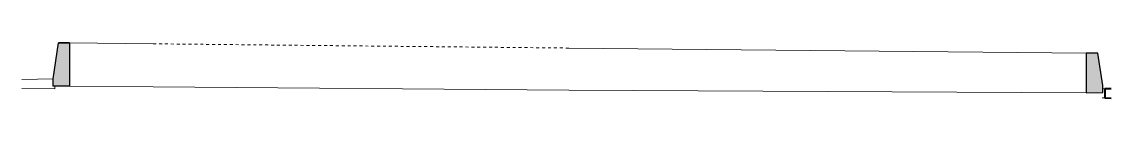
# Model space of a CAD drawing. Header units: metres. Extents: x -353 to -169, y 1 to 28.
# Drawn here: x -205.92 to -168.95, y 21.48 to 23.36 of the extents above; entities that cross this region are included whole.
import ezdxf

# ---------------------------------------------------------------- set-up
doc = ezdxf.new("R2010")
doc.units = ezdxf.units.M
doc.linetypes.add('JacobsDash', pattern=[0.0045, 0.003, -0.0015])
for name, color, linetype, lineweight in [('A-DETL', 7, 'Continuous', 13), ('A-DETL-GENF', 7, 'Continuous', 9), ('C-TOPO', 7, 'Continuous', 9)]:
    doc.layers.add(name, color=color, linetype=linetype, lineweight=lineweight)

msp = doc.modelspace()

# ---------------------------------------------------------------- hatches: boundary and pattern name
at = {"layer": 'A-DETL-GENF', "true_color": 0xc0c0c0}
for points in [[(-204.302, 21.8806), (-204.302, 23.3557), (-204.6762, 23.3557), (-204.862, 22.1317), (-204.862, 21.8848)], [(-169.7963, 21.6578), (-169.2363, 21.6619), (-169.2363, 21.9088), (-169.4024, 23.0027), (-169.7963, 23.0027), (-169.7963, 21.8888)]]:
    msp.add_hatch(color=9, dxfattribs=at).paths.add_polyline_path(points)

# ---------------------------------------------------------------- linework, layer by layer
at = {"layer": 'A-DETL', "lineweight": 25}
for p, q in [((-204.862, 22.1317), (-204.6762, 23.3557)), ((-204.6762, 23.3557), (-204.302, 23.3557)), ((-204.302, 23.3561), (-204.6761, 23.3561)), ((-204.302, 23.3557), (-204.302, 22.2418)), ((-169.4024, 23.0027), (-169.7963, 23.0027)), ((-169.7963, 23.0027), (-169.7963, 21.8888)), ((-169.2363, 21.9088), (-169.4024, 23.0027)), ((-204.302, 22.2418), (-204.302, 21.8806)), ((-204.862, 21.8848), (-204.862, 22.1317)), ((-204.302, 21.8806), (-204.862, 21.8848)), ((-169.7963, 21.8888), (-169.7963, 21.6578)), ((-169.2363, 21.6619), (-169.2363, 21.9088)), ((-169.7963, 21.6578), (-169.2363, 21.6619))]:
    msp.add_line(p, q, dxfattribs=at)
at = {"layer": 'A-DETL', "lineweight": 18}
for p, q in [((-204.302, 23.3561), (-201.4622, 23.3267)), ((-169.7963, 23.0027), (-187.3629, 23.1825)), ((-169.7963, 21.6578), (-169.7963, 23.0027)), ((-204.302, 21.8806), (-201.4621, 21.8565)), ((-201.4621, 21.8565), (-187.3558, 21.7466)), ((-187.3558, 21.7466), (-169.7963, 21.6578))]:
    msp.add_line(p, q, dxfattribs=at)
at = {"layer": 'A-DETL', "linetype": 'JacobsDash'}
msp.add_line((-201.4622, 23.3267), (-187.3629, 23.1825), dxfattribs=at)
at = {"layer": 'C-TOPO'}
for p, q in [((-204.8617, 22.1335), (-205.9212, 22.1081)), ((-204.8045, 21.7944), (-204.8045, 21.8844)), ((-205.9212, 21.7991), (-204.8045, 21.7944)), ((-169.1813, 21.4812), (-169.2587, 21.4909)), ((-169.2363, 21.8033), (-169.2003, 21.7969)), ((-169.2003, 21.7969), (-169.1973, 21.7964)), ((-169.1966, 21.7963), (-169.1711, 21.7917)), ((-169.1711, 21.4801), (-169.1813, 21.4812))]:
    msp.add_line(p, q, dxfattribs=at)
at = {"layer": 'C-TOPO', "lineweight": 40}
for p, q in [((-169.1702, 21.7917), (-169.1711, 21.7917)), ((-169.1711, 21.7917), (-169.1711, 21.4801)), ((-169.1711, 21.4801), (-168.9517, 21.4782)), ((-168.9517, 21.7884), (-169.1702, 21.7917))]:
    msp.add_line(p, q, dxfattribs=at)

doc.saveas('drawing.dxf')
